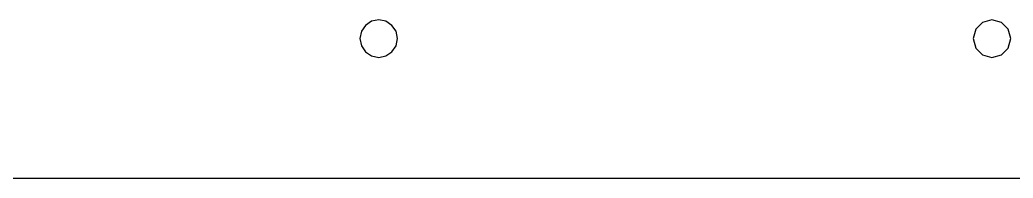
# Model space of a CAD drawing. Extents: x -152 to 152, y -96 to 298.
# Drawn here: x -75 to 1.6, y -95.8 to -83.5 of the extents above; entities that cross this region are included whole.
import ezdxf

# ---------------------------------------------------------------- set-up
doc = ezdxf.new("R2010")
doc.units = 0

msp = doc.modelspace()

# ---------------------------------------------------------------- linework, layer by layer
at = {"layer": 'CUTOUTS'}
for p, q in [((-48.316905, -83.974195), (-48.627652, -84.435095)), ((-47.856005, -83.663448), (-48.316905, -83.974195)), ((-47.2916, -83.5495), (-47.856005, -83.663448)), ((-46.727195, -83.663448), (-47.2916, -83.5495)), ((-46.266295, -83.974195), (-46.727195, -83.663448)), ((-45.955548, -84.435095), (-46.266295, -83.974195)), ((-0.725, -83.743763), (-1.255737, -84.2745)), ((0, -83.5495), (-0.725, -83.743763)), ((0.725, -83.743763), (0, -83.5495)), ((1.255737, -84.2745), (0.725, -83.743763)), ((-48.627652, -84.435095), (-48.7416, -84.9995)), ((-48.7416, -84.9995), (-48.627652, -85.563905)), ((-45.8416, -84.9995), (-45.955548, -84.435095)), ((-45.955548, -85.563905), (-45.8416, -84.9995)), ((-45.8416, -84.9995), (-45.8416, -84.9995)), ((-1.255737, -84.2745), (-1.45, -84.9995)), ((-1.45, -84.9995), (-1.255737, -85.7245)), ((1.45, -84.9995), (1.255737, -84.2745)), ((1.255737, -85.7245), (1.45, -84.9995)), ((1.45, -84.9995), (1.45, -84.9995)), ((-48.627652, -85.563905), (-48.316905, -86.024805)), ((-46.266295, -86.024805), (-45.955548, -85.563905)), ((-1.255737, -85.7245), (-0.725, -86.255237)), ((0.725, -86.255237), (1.255737, -85.7245)), ((-48.316905, -86.024805), (-47.856005, -86.335552)), ((-47.856005, -86.335552), (-47.2916, -86.4495)), ((-47.2916, -86.4495), (-46.727195, -86.335552)), ((-46.727195, -86.335552), (-46.266295, -86.024805)), ((-0.725, -86.255237), (0, -86.4495)), ((0, -86.4495), (0.725, -86.255237))]:
    msp.add_line(p, q, dxfattribs=at)
at = {"layer": 'PERIMETER'}
msp.add_line((-134.5, -95.7715), (134.5, -95.7715), dxfattribs=at)

doc.saveas('drawing.dxf')
